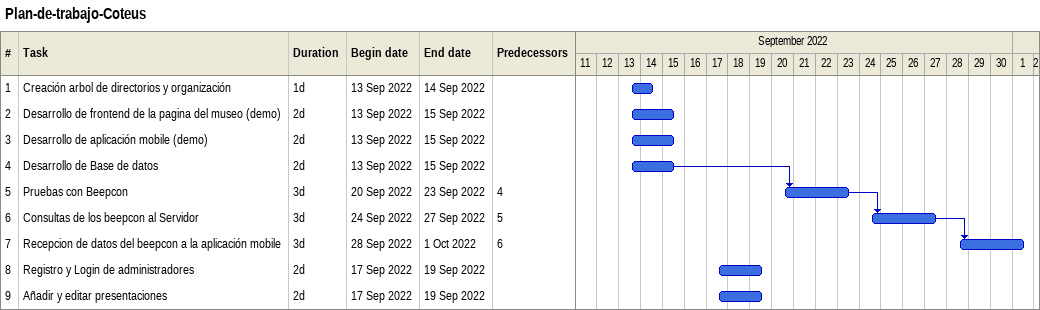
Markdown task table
Plan-de-trabajo-Coteus

| ID | Task | Duration | Start | Finish | Predecessors |
|---|---|---|---|---|---|
| 1 | Creación arbol de directorios y organización | 1d | 2022-09-13 | 2022-09-14 |  |
| 2 | Desarrollo de frontend de la pagina del museo (demo) | 2d | 2022-09-13 | 2022-09-15 |  |
| 3 | Desarrollo de aplicación mobile (demo) | 2d | 2022-09-13 | 2022-09-15 |  |
| 4 | Desarrollo de Base de datos | 2d | 2022-09-13 | 2022-09-15 |  |
| 5 | Pruebas con Beepcon | 3d | 2022-09-20 | 2022-09-23 | 4 |
| 6 | Consultas de los beepcon al Servidor | 3d | 2022-09-24 | 2022-09-27 | 5 |
| 7 | Recepcion de datos del beepcon a la aplicación mobile | 3d | 2022-09-28 | 2022-10-01 | 6 |
| 8 | Registro y Login de administradores | 2d | 2022-09-17 | 2022-09-19 |  |
| 9 | Añadir y editar presentaciones | 2d | 2022-09-17 | 2022-09-19 |  |
